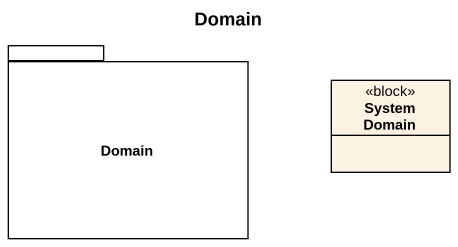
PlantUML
@startuml
title Domain
hide circle
hide empty members
package Domain {
}
class "System Domain" as System_Domain <<block>>
@enduml
